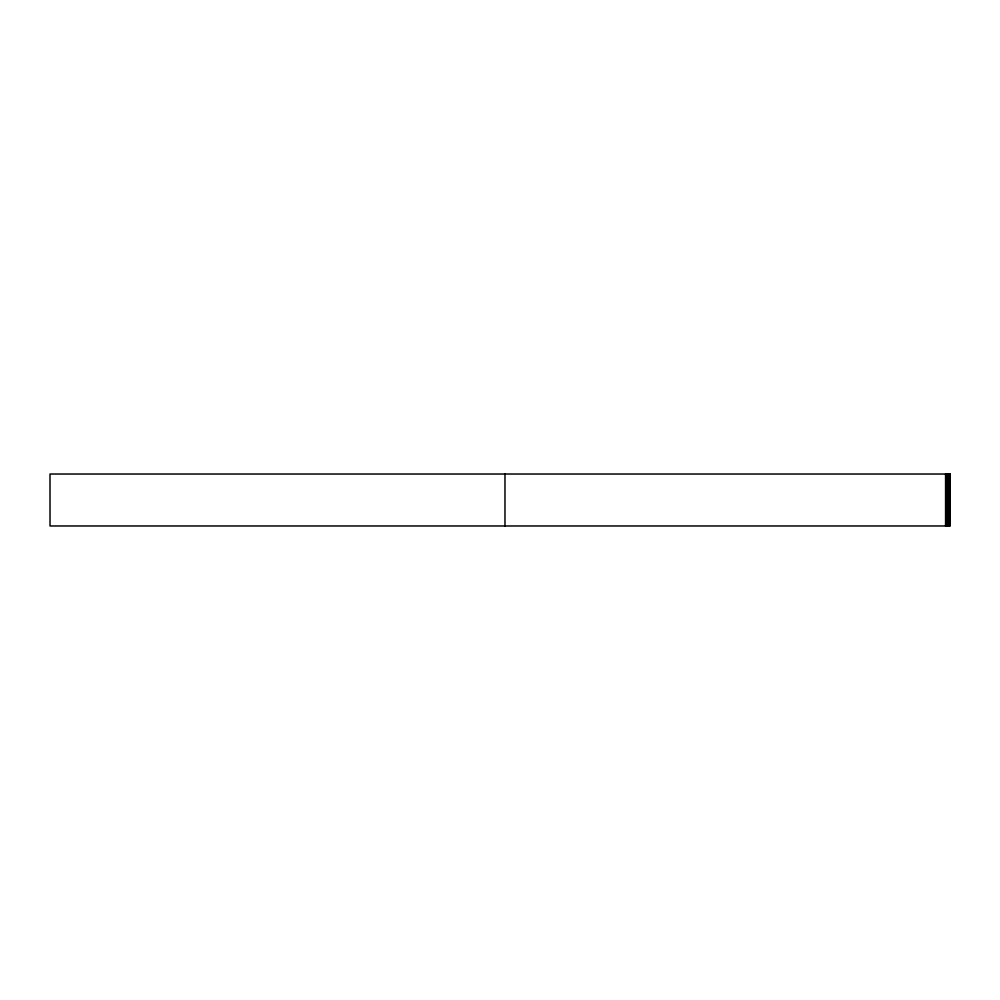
<?xml version="1.0" encoding="UTF-8"?>
<svg xmlns="http://www.w3.org/2000/svg" width="1000" height="1000" viewBox="0 0 1000 1000"><rect width="100%" height="100%" fill="white"/><g stroke="black" fill="none" stroke-linecap="round" stroke-linejoin="round"><path stroke-width="1.5" d="M949.75 474.025L949.75 525.975M949.562 474.025L949.562 525.975M949.312 474.025L949.312 525.975M949.013 474.025L949.013 525.975M948.662 474.025L948.662 525.975M948.263 474.025L948.263 525.975M947.812 474.025L947.812 525.975M947.312 474.025L947.312 525.975M946.775 474.025L946.775 525.975M946.2 474.025L946.2 525.975M945.575 474.025L945.575 525.975M504.975 474.025L504.975 525.975M950 474.025L50 474.025L50.025 525.975L950 525.975L949.975 474.025"/></g></svg>
